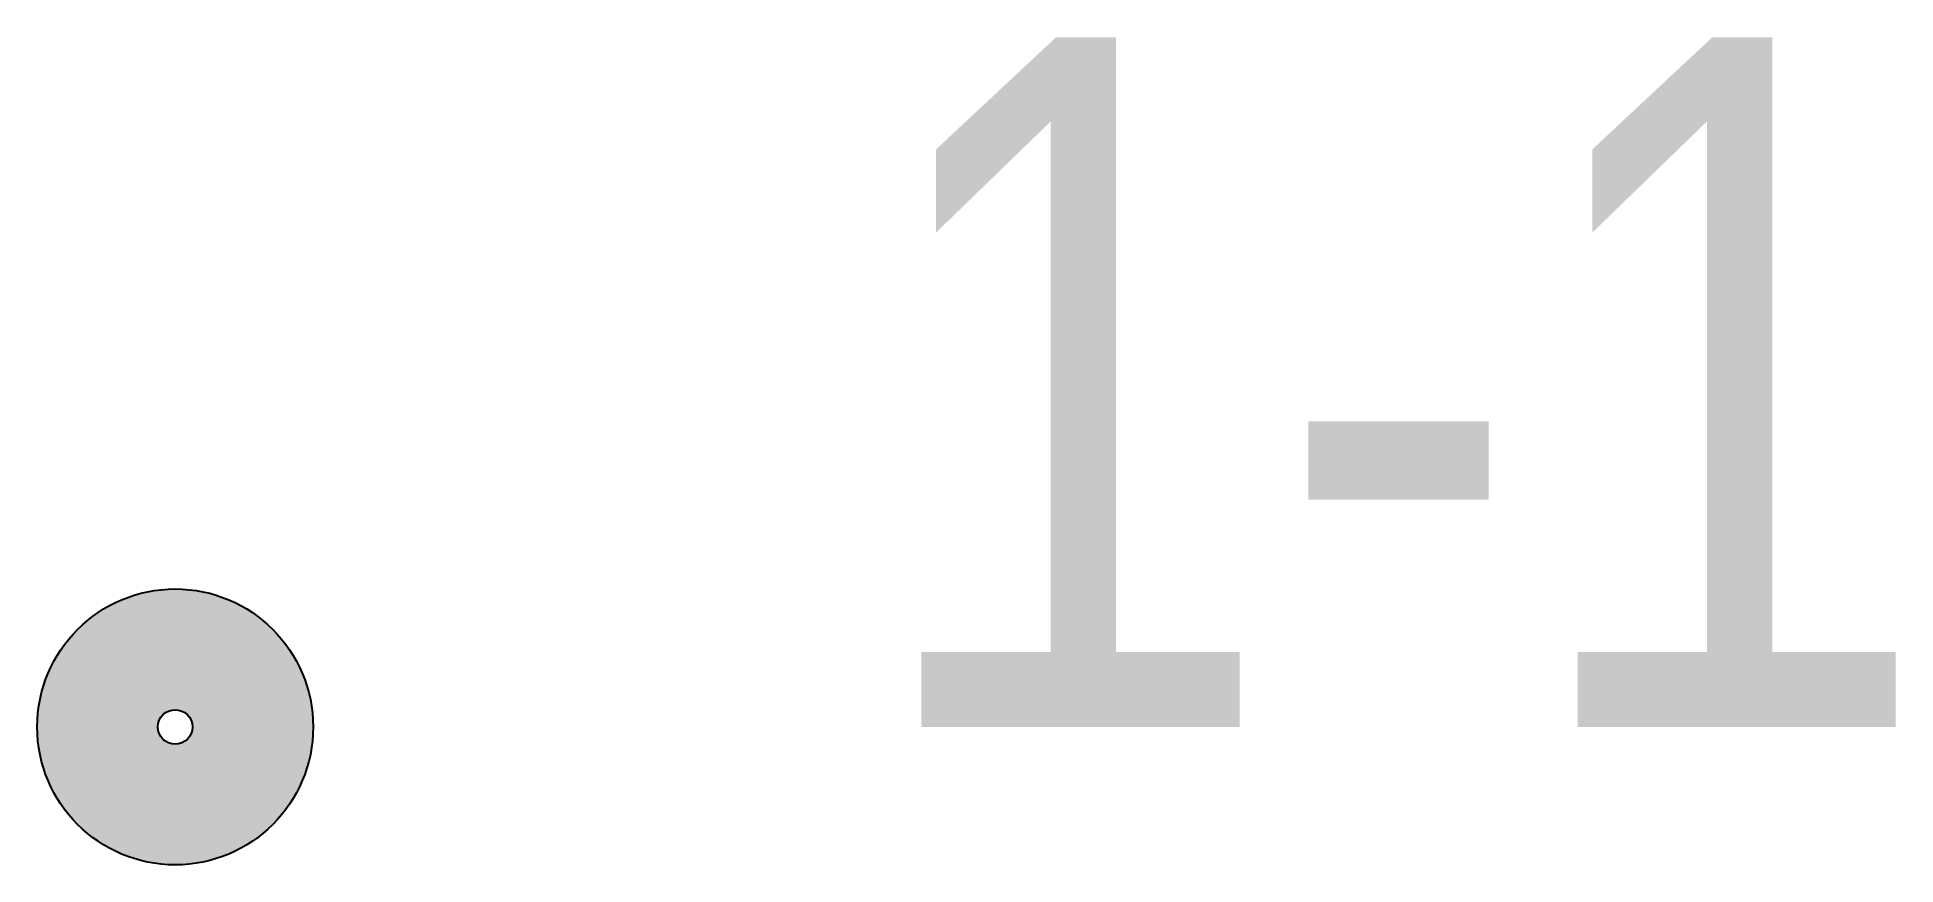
# Model space of a CAD drawing. Header units: metres. Extents: x 2.1 to 12.9, y 2 to 6.8.
import ezdxf
from ezdxf.enums import TextEntityAlignment as Align

# ---------------------------------------------------------------- set-up
doc = ezdxf.new("R2010")
doc.units = ezdxf.units.M
doc.layers.add('S-Trass', color=7, linetype='Continuous')
doc.styles.add('GBTXT101', font='GOTHIC.TTF', dxfattribs={"width": 0.8, "height": 2})

# ---------------------------------------------------------------- blocks, each defined once
blk = doc.blocks.new('GBP032')
at = {"true_color": 0xffffff}
h = blk.add_hatch(color=7, dxfattribs=at)
h.dxf.hatch_style = 1
edge = h.paths.add_edge_path()
edge.add_arc((0, 0), 0.4, 0, 360)
edge = h.paths.add_edge_path(flags=17)
edge.add_arc((0, 0), 0.05, 0, 360)
at = {"color": 0, "linetype": 'ByBlock', "lineweight": -2}
for radius in [0.4, 0.05]:
    blk.add_circle((0, 0), radius, dxfattribs=at)
at = {"color": 0, "linetype": 'ByBlock', "lineweight": -2, "style": 'GBTXT101', "width": 0.8}
blk.add_attdef('NOMER', (1, 0.2), '', height=2, dxfattribs=at)
at = {"color": 0, "linetype": 'ByBlock', "lineweight": -2, "style": 'GBTXT101', "width": 0.8, "flags": 1}
blk.add_attdef('KOTA', text='', height=2, dxfattribs=at).set_placement((1, -0.7236), align=Align.TOP_LEFT)

msp = doc.modelspace()

# ---------------------------------------------------------------- block references
at = {"layer": 'S-Trass'}
ref = msp.add_blockref('GBP032', (2.937, 2.779), dxfattribs=dict(at, xscale=2, yscale=2, zscale=2))
ref.add_attrib('NOMER', '1-1', (6.937, 2.779), dxfattribs={"height": 4, "style": 'GBTXT101', "width": 0.8})

doc.saveas('drawing.dxf')
